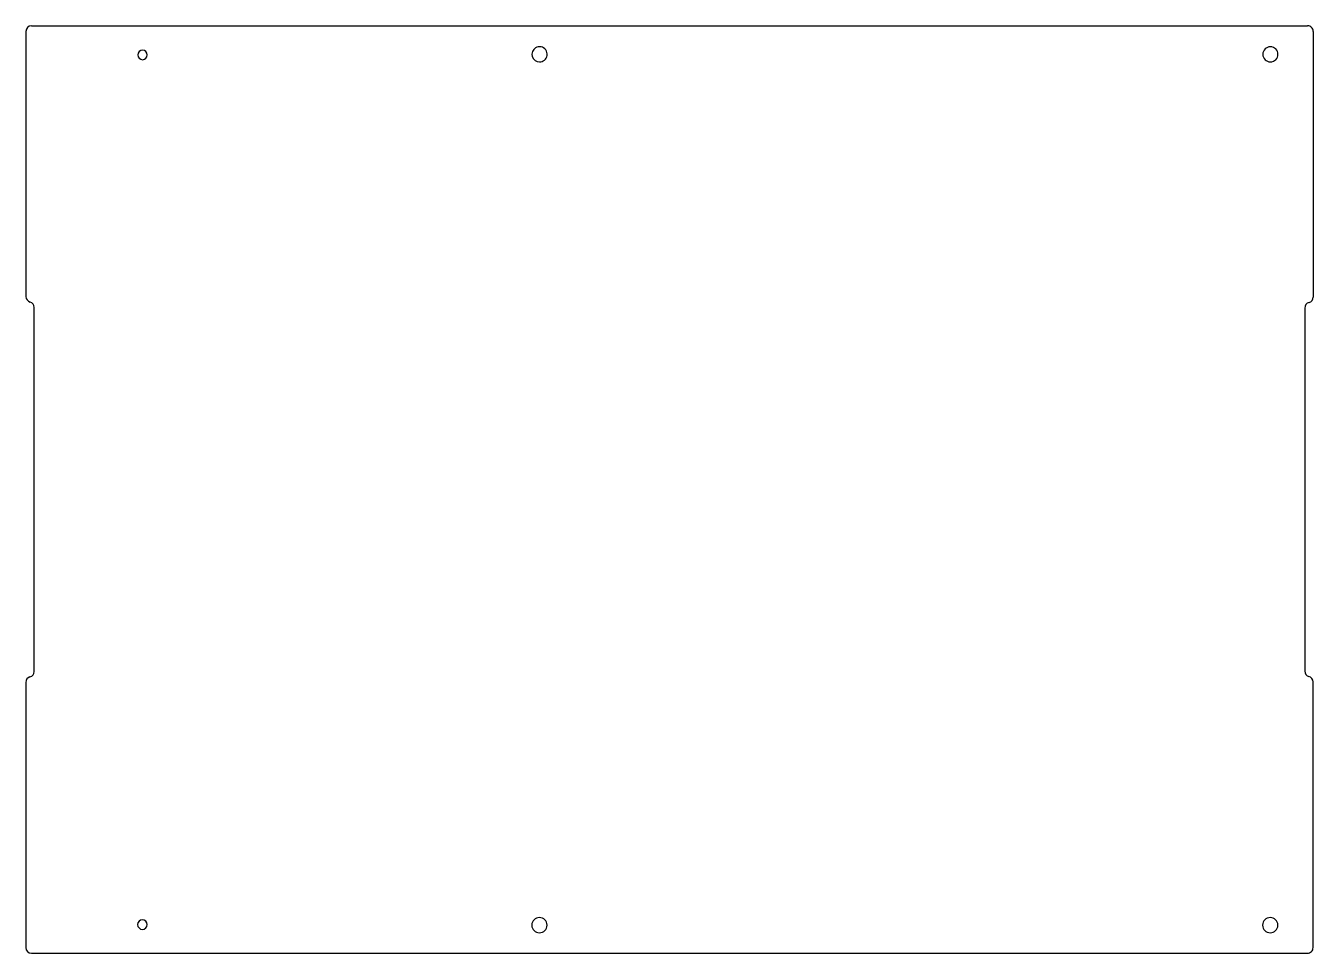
# Model space of a CAD drawing. Extents: x -796 to -338, y -545 to -215.
import ezdxf

# ---------------------------------------------------------------- set-up
doc = ezdxf.new("R2010")
doc.units = 0
doc.layers.add('Shape2DView', color=7, linetype='CONTINUOUS')

msp = doc.modelspace()

# ---------------------------------------------------------------- linework, layer by layer
at = {"layer": 'Shape2DView'}
for p, q in [((-793.882, -214.669), (-339.881, -214.669)), ((-795.882, -216.669), (-795.882, -311.085)), ((-337.881, -216.669), (-337.881, -311.276)), ((-792.935, -444.559), (-792.935, -314.944)), ((-340.881, -315.149), (-340.881, -358.649)), ((-340.882, -358.649), (-340.882, -444.369)), ((-795.935, -448.432), (-795.935, -542.848)), ((-340.881, -444.369), (-340.881, -444.383)), ((-337.935, -542.848), (-337.935, -448.242)), ((-793.935, -544.848), (-339.935, -544.848))]:
    msp.add_line(p, q, dxfattribs=at)
for centre, major_axis, start_param, end_param in [((-793.882, -216.669), (0, 2), 6.28319, 1.5708), ((-339.881, -216.669), (0, 2), 4.71239, 6.28319), ((-754.381, -225.048), (0, -1.7), 0, 6.28318), ((-613.131, -224.848), (0, -2.7), -2.57609, -0.0000003), ((-613.131, -224.848), (0, -2.7), -5.60366, -2.57609), ((-353.131, -224.848), (0, -2.7), 0, 6.28318), ((-613.131, -224.848), (0, -2.7), -0.0000003, -5.60366), ((-793.882, -311.085), (0, 2), 1.5708, 2.87505), ((-339.881, -311.276), (0, 2), 3.39427, 4.71239), ((-794.935, -314.944), (0, 2), 4.71239, 6.01664), ((-338.881, -315.149), (0, 2), 0.25268, 1.5708), ((-793.935, -448.432), (0, 2), 0.25268, 1.5708), ((-794.935, -444.559), (0, 2), 3.39427, 4.71239), ((-338.881, -444.383), (0, 2), 1.5708, 2.87505), ((-339.935, -448.242), (0, 2), 4.71239, 6.01664), ((-754.435, -534.648), (0, -1.7), 0, 6.28318), ((-613.185, -534.848), (0, -2.7), 0, 6.28318), ((-353.185, -534.848), (0, -2.7), 0, 6.28318), ((-793.935, -542.848), (0, 2), 1.5708, 3.14159), ((-339.935, -542.848), (0, 2), 3.14159, 4.71239)]:
    msp.add_ellipse(centre, major_axis=major_axis, ratio=1, start_param=start_param, end_param=end_param, dxfattribs=at)

doc.saveas('drawing.dxf')
